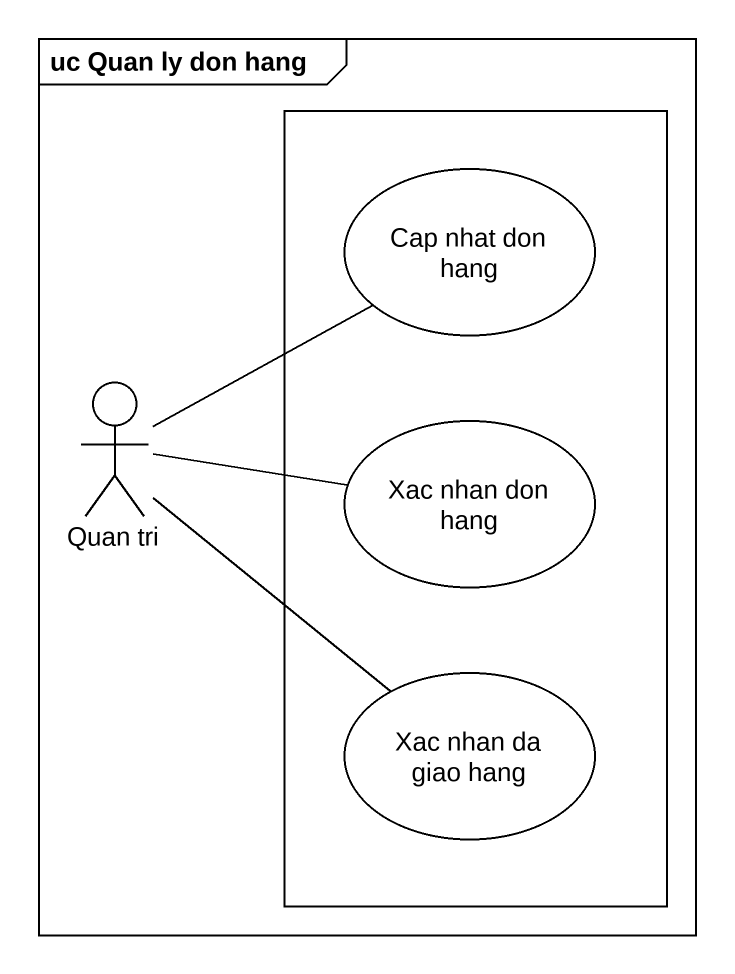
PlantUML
@startuml
mainframe uc Quan ly don hang
rectangle " " as rectangle1 {
  usecase "Cap nhat don hang" as Cap_nhat_don_hang
  usecase "Xac nhan don hang" as Xac_nhan_don_hang
  usecase "Xac nhan da giao hang" as Xac_nhan_da_giao_hang
}
actor "Quan tri" as Quan_tri
Quan_tri -up- Cap_nhat_don_hang
Quan_tri -right- Xac_nhan_don_hang
Quan_tri -- Xac_nhan_da_giao_hang
@enduml
